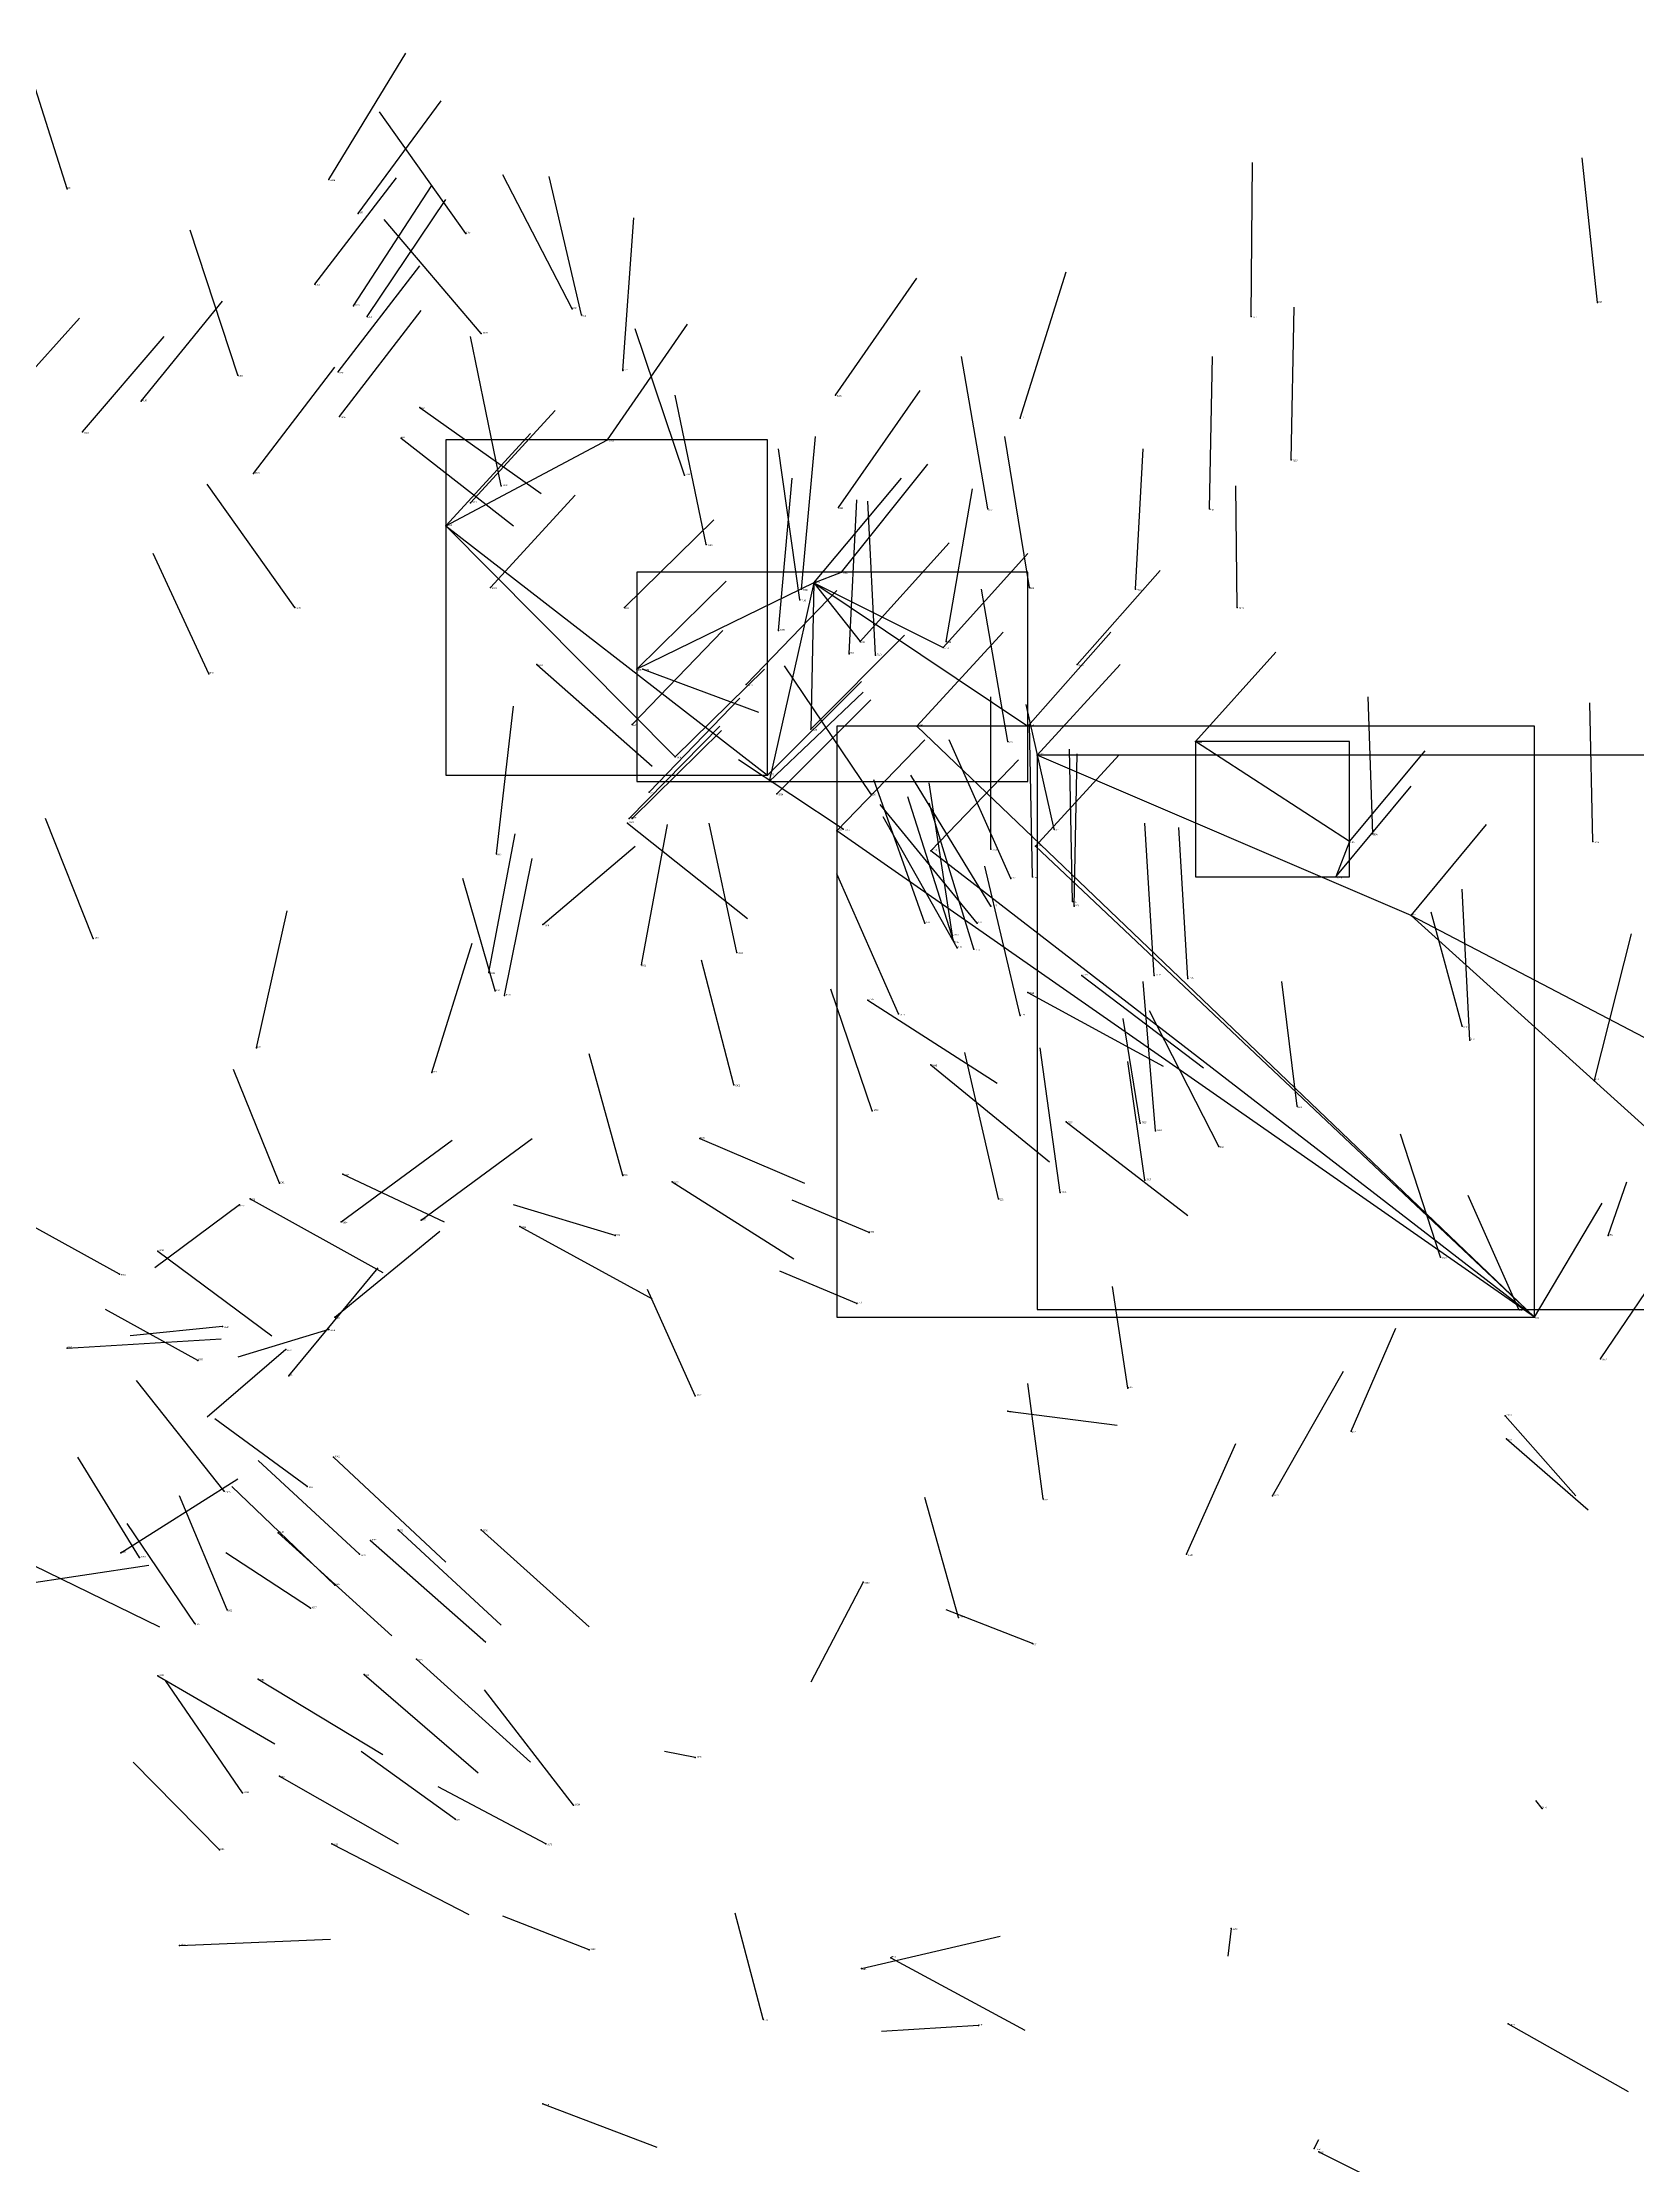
# Model space of a CAD drawing. Extents: x 59.1 to 70.8, y 600.3 to 605.1.
# Drawn here: x 61.652 to 62.688, y 603.708 to 605.087 of the extents above; entities that cross this region are included whole.
import ezdxf

# ---------------------------------------------------------------- set-up
doc = ezdxf.new("R2010")
doc.units = 0
for name, color, linetype in [('Clients', 3, 'CONTINUOUS'), ('Facilities', 3, 'CONTINUOUS'), ('Facilities_lines', 3, 'CONTINUOUS'), ('Min_max_boxes', 1, 'CONTINUOUS'), ('Normals', 1, 'CONTINUOUS'), ('Source_points', 5, 'CONTINUOUS'), ('Text', 3, 'CONTINUOUS')]:
    doc.layers.add(name, color=color, linetype=linetype)

msp = doc.modelspace()

# ---------------------------------------------------------------- linework, layer by layer
at = {"layer": 'Clients', "color": 5}
for p in [(62.019, 604.829, 456.726), (62.171, 604.743, 456.65), (62.183, 604.698, 456.712), (62.237, 604.694, 456.641), (62.038, 604.68, 456.94), (62.151, 604.641, 456.849), (62.22, 604.643, 456.691), (62.292, 604.643, 456.644), (62.063, 604.623, 456.929), (62.298, 604.624, 456.693), (62.401, 604.633, 456.62), (62.123, 604.611, 456.845), (62.124, 604.607, 456.898), (62.168, 604.575, 456.793), (62.229, 604.562, 456.747), (62.297, 604.565, 456.701), (62.492, 604.545, 456.63)]:
    msp.add_point(p, dxfattribs=at)
at = {"layer": 'Facilities', "color": 3}
for p in [(61.838, 604.998, 457.149), (61.668, 604.992, 459.37), (61.857, 604.976, 457.185), (61.927, 604.963, 460.437), (61.829, 604.93, 457.052), (61.854, 604.916, 456.565), (61.996, 604.914, 460.306), (62.662, 604.918, 454.126), (61.863, 604.909, 456.713), (62.002, 604.91, 457.872), (62.437, 604.909, 460.245), (61.937, 604.898, 460.472), (61.779, 604.871, 459.21), (61.844, 604.873, 457.019), (62.029, 604.874, 459.754), (62.167, 604.858, 456.777), (61.716, 604.854, 456.981), (61.845, 604.844, 456.995), (61.897, 604.85, 460.519), (61.678, 604.834, 456.999), (61.885, 604.83, 460.569), (62.287, 604.843, 459.709), (62.463, 604.816, 459.205), (61.789, 604.807, 456.928), (62.069, 604.806, 460.17), (61.95, 604.799, 459.043), (61.93, 604.788, 456.965), (62.169, 604.785, 456.729), (62.266, 604.784, 457.962), (62.41, 604.784, 460.284), (61.914, 604.773, 456.916), (62.083, 604.761, 459.008), (61.943, 604.733, 456.991), (62.153, 604.736, 456.72), (62.293, 604.733, 457.966), (61.816, 604.72, 459.589), (62.03, 604.72, 456.937), (62.144, 604.725, 458.962), (62.145, 604.732, 460.026), (62.362, 604.732, 460.613), (62.428, 604.72, 460.843), (62.13, 604.705, 460.041), (62.239, 604.698, 460.103), (61.973, 604.683, 460.251), (62.042, 604.68, 460.712), (62.176, 604.69, 458.85), (62.193, 604.689, 458.915), (62.324, 604.683, 456.658), (61.76, 604.677, 453.87), (62.109, 604.67, 456.903), (62.035, 604.644, 456.774), (62.279, 604.633, 459.604), (62.046, 604.6, 456.766), (62.129, 604.599, 456.821), (62.19, 604.599, 459.836), (62.033, 604.583, 456.818), (62.035, 604.583, 456.871), (62.032, 604.58, 460.179), (62.172, 604.576, 460.505), (62.309, 604.576, 460.473), (62.501, 604.568, 456.59), (62.516, 604.573, 457.788), (62.659, 604.568, 460.472), (61.947, 604.56, 457.963), (62.268, 604.563, 458.889), (62.281, 604.544, 459.558), (62.295, 604.545, 458.752), (62.321, 604.529, 458.69), (61.977, 604.514, 457.193), (62.225, 604.515, 459.448), (62.259, 604.515, 459.838), (62.268, 604.526, 459.674), (62.322, 604.526, 458.747), (62.541, 604.52, 456.576), (61.685, 604.505, 453.83), (62.243, 604.507, 459.078), (62.244, 604.503, 459.381), (62.246, 604.499, 459.502), (62.041, 604.488, 458.116), (62.103, 604.496, 455.163), (62.257, 604.498, 459.312), (61.942, 604.483, 458.097), (61.946, 604.471, 453.807), (62.327, 604.481, 460.169), (62.374, 604.481, 458.567), (62.396, 604.479, 458.507), (61.952, 604.468, 458.085), (62.188, 604.465, 460.366), (62.292, 604.47, 460.373), (62.208, 604.456, 459.074), (62.287, 604.455, 459.195), (62.574, 604.448, 457.812), (61.791, 604.434, 458.142), (62.579, 604.439, 460.198), (61.905, 604.418, 458.019), (62.229, 604.423, 460.02), (62.101, 604.41, 455.111), (62.66, 604.413, 460.199), (62.191, 604.393, 453.866), (62.467, 604.396, 455.165), (62.079, 604.375, 460.689), (62.317, 604.386, 460.11), (62.365, 604.385, 460.713), (62.375, 604.38, 458.433), (62.416, 604.37, 460.157), (61.847, 604.352, 460.683), (62.029, 604.351, 455.253), (62.061, 604.347, 459.022), (62.368, 604.348, 455.217), (61.787, 604.336, 457.567), (61.806, 604.346, 453.939), (62.273, 604.336, 458.527), (62.313, 604.34, 458.445), (61.78, 604.332, 457.923), (61.846, 604.321, 457.377), (61.898, 604.322, 457.347), (61.962, 604.318, 459.277), (62.024, 604.312, 460.559), (62.189, 604.314, 460.9), (62.669, 604.312, 461.176), (61.727, 604.302, 459.358), (62.56, 604.298, 458.102), (61.702, 604.287, 457.948), (62.181, 604.268, 460.866), (61.769, 604.253, 457.918), (61.838, 604.251, 457.999), (61.842, 604.259, 457.353), (62.611, 604.264, 458.078), (62.621, 604.259, 456.745), (61.668, 604.239, 457.663), (61.81, 604.238, 457.835), (61.753, 604.231, 457.969), (62.664, 604.232, 456.634), (61.812, 604.221, 457.401), (62.357, 604.213, 455.179), (62.076, 604.208, 455.037), (62.279, 604.198, 460.564), (62.502, 604.185, 456.866), (62.602, 604.195, 458.001), (61.841, 604.168, 459.528), (62.603, 604.18, 457.93), (61.77, 604.146, 454.604), (61.824, 604.149, 457.993), (62.302, 604.141, 455.286), (62.451, 604.143, 457.026), (61.805, 604.119, 459.597), (61.865, 604.114, 459.516), (61.883, 604.121, 459.997), (61.937, 604.121, 460.024), (61.703, 604.106, 457.341), (61.715, 604.103, 455.102), (61.858, 604.105, 460.01), (62.395, 604.105, 457.043), (61.842, 604.085, 459.95), (62.185, 604.087, 458.057), (61.751, 604.06, 455.055), (61.772, 604.069, 455.308), (61.826, 604.07, 457.992), (62.247, 604.064, 455.15), (62.295, 604.047, 460.76), (61.895, 604.037, 459.749), (61.727, 604.026, 460.197), (61.792, 604.024, 460.319), (61.861, 604.027, 459.783), (61.806, 603.961, 460.043), (62.076, 603.973, 455.027), (61.782, 603.95, 455.257), (61.997, 603.942, 455.146), (62.626, 603.94, 460.791), (61.92, 603.933, 454.987), (61.767, 603.913, 455.063), (61.84, 603.917, 459.633), (61.979, 603.917, 460.533), (61.741, 603.851, 459.904), (62.424, 603.862, 454.977), (62.007, 603.848, 454.943), (62.203, 603.843, 459.976), (62.184, 603.836, 456.685), (62.12, 603.803, 455.409), (62.26, 603.799, 456.603), (62.604, 603.8, 457.586), (61.977, 603.748, 460.426), (62.478, 603.719, 455.021), (62.481, 603.717, 457.724)]:
    msp.add_point(p, dxfattribs=at)
at = {"layer": 'Facilities_lines', "color": 3}
for p, q in [((61.914, 604.773, 456.916), (62.019, 604.829, 456.726)), ((61.914, 604.773, 456.916), (62.063, 604.623, 456.929)), ((61.914, 604.773, 456.916), (62.123, 604.611, 456.845)), ((62.153, 604.736, 456.72), (62.038, 604.68, 456.94)), ((62.153, 604.736, 456.72), (62.124, 604.607, 456.898)), ((62.153, 604.736, 456.72), (62.151, 604.641, 456.849)), ((62.153, 604.736, 456.72), (62.171, 604.743, 456.65)), ((62.153, 604.736, 456.72), (62.292, 604.643, 456.644)), ((62.153, 604.736, 456.72), (62.237, 604.694, 456.641)), ((62.153, 604.736, 456.72), (62.183, 604.698, 456.712)), ((62.621, 604.259, 456.745), (62.22, 604.643, 456.691)), ((62.541, 604.52, 456.576), (62.298, 604.624, 456.693)), ((62.501, 604.568, 456.59), (62.401, 604.633, 456.62)), ((62.621, 604.259, 456.745), (62.168, 604.575, 456.793)), ((62.501, 604.568, 456.59), (62.492, 604.545, 456.63)), ((62.621, 604.259, 456.745), (62.229, 604.562, 456.747)), ((62.621, 604.259, 456.745), (62.297, 604.565, 456.701)), ((62.541, 604.52, 456.576), (62.824, 604.264, 456.619)), ((62.541, 604.52, 456.576), (62.692, 604.441, 456.568))]:
    msp.add_line(p, q, dxfattribs=at)
at = {"layer": 'Min_max_boxes', "color": 1}
for p, q in [((62.123, 604.829, 456.726), (61.914, 604.829, 456.726)), ((61.914, 604.829, 456.726), (61.914, 604.611, 456.726)), ((62.123, 604.829, 456.929), (61.914, 604.829, 456.929)), ((61.914, 604.829, 456.929), (61.914, 604.611, 456.929)), ((61.914, 604.829, 456.726), (61.914, 604.829, 456.929)), ((62.123, 604.611, 456.726), (62.123, 604.829, 456.726)), ((62.123, 604.611, 456.929), (62.123, 604.829, 456.929)), ((62.123, 604.829, 456.726), (62.123, 604.829, 456.929)), ((62.292, 604.743, 456.641), (62.038, 604.743, 456.641)), ((62.038, 604.743, 456.641), (62.038, 604.607, 456.641)), ((62.292, 604.743, 456.94), (62.038, 604.743, 456.94)), ((62.038, 604.743, 456.94), (62.038, 604.607, 456.94)), ((62.038, 604.743, 456.641), (62.038, 604.743, 456.94)), ((62.292, 604.607, 456.641), (62.292, 604.743, 456.641)), ((62.292, 604.607, 456.94), (62.292, 604.743, 456.94)), ((62.292, 604.743, 456.641), (62.292, 604.743, 456.94)), ((62.621, 604.643, 456.691), (62.168, 604.643, 456.691)), ((62.168, 604.643, 456.691), (62.168, 604.259, 456.691)), ((62.621, 604.643, 456.793), (62.168, 604.643, 456.793)), ((62.168, 604.643, 456.793), (62.168, 604.259, 456.793)), ((62.168, 604.643, 456.691), (62.168, 604.643, 456.793)), ((62.621, 604.259, 456.691), (62.621, 604.643, 456.691)), ((62.621, 604.259, 456.793), (62.621, 604.643, 456.793)), ((62.621, 604.643, 456.691), (62.621, 604.643, 456.793)), ((62.824, 604.624, 456.568), (62.298, 604.624, 456.568)), ((62.298, 604.624, 456.568), (62.298, 604.264, 456.568)), ((62.824, 604.624, 456.693), (62.298, 604.624, 456.693)), ((62.298, 604.624, 456.693), (62.298, 604.264, 456.693)), ((62.298, 604.624, 456.568), (62.298, 604.624, 456.693)), ((62.501, 604.633, 456.59), (62.401, 604.633, 456.59)), ((62.401, 604.633, 456.59), (62.401, 604.545, 456.59)), ((62.501, 604.633, 456.63), (62.401, 604.633, 456.63)), ((62.401, 604.633, 456.63), (62.401, 604.545, 456.63)), ((62.401, 604.633, 456.59), (62.401, 604.633, 456.63)), ((62.501, 604.545, 456.59), (62.501, 604.633, 456.59)), ((62.501, 604.545, 456.63), (62.501, 604.633, 456.63)), ((62.501, 604.633, 456.59), (62.501, 604.633, 456.63)), ((61.914, 604.611, 456.726), (62.123, 604.611, 456.726)), ((61.914, 604.611, 456.929), (62.123, 604.611, 456.929)), ((61.914, 604.611, 456.726), (61.914, 604.611, 456.929)), ((62.123, 604.611, 456.726), (62.123, 604.611, 456.929)), ((62.038, 604.607, 456.641), (62.292, 604.607, 456.641)), ((62.038, 604.607, 456.94), (62.292, 604.607, 456.94)), ((62.038, 604.607, 456.641), (62.038, 604.607, 456.94)), ((62.292, 604.607, 456.641), (62.292, 604.607, 456.94)), ((62.401, 604.545, 456.59), (62.501, 604.545, 456.59)), ((62.401, 604.545, 456.63), (62.501, 604.545, 456.63)), ((62.401, 604.545, 456.59), (62.401, 604.545, 456.63)), ((62.501, 604.545, 456.59), (62.501, 604.545, 456.63)), ((62.168, 604.259, 456.691), (62.621, 604.259, 456.691)), ((62.168, 604.259, 456.793), (62.621, 604.259, 456.793)), ((62.168, 604.259, 456.691), (62.168, 604.259, 456.793)), ((62.298, 604.264, 456.568), (62.824, 604.264, 456.568)), ((62.298, 604.264, 456.693), (62.824, 604.264, 456.693)), ((62.298, 604.264, 456.568), (62.298, 604.264, 456.693)), ((62.621, 604.259, 456.691), (62.621, 604.259, 456.793))]:
    msp.add_line(p, q, dxfattribs=at)
at = {"layer": 'Normals', "color": 1}
for p, q in [((61.668, 604.992, 459.37), (61.638, 605.087, 459.362)), ((61.838, 604.998, 457.149), (61.888, 605.08, 457.178)), ((61.857, 604.976, 457.185), (61.911, 605.049, 457.226)), ((61.927, 604.963, 460.437), (61.871, 605.042, 460.462)), ((62.437, 604.909, 460.245), (62.438, 605.009, 460.248)), ((62.662, 604.918, 454.126), (62.652, 605.012, 454.16)), ((61.829, 604.93, 457.052), (61.882, 604.999, 457.102)), ((61.996, 604.914, 460.306), (61.951, 605.001, 460.327)), ((62.002, 604.91, 457.872), (61.981, 605, 457.91)), ((61.854, 604.916, 456.565), (61.905, 604.994, 456.601)), ((61.863, 604.909, 456.713), (61.914, 604.985, 456.753)), ((61.937, 604.898, 460.472), (61.874, 604.972, 460.493)), ((62.029, 604.874, 459.754), (62.036, 604.973, 459.744)), ((61.779, 604.871, 459.21), (61.748, 604.965, 459.196)), ((61.844, 604.873, 457.019), (61.897, 604.942, 457.069)), ((62.167, 604.858, 456.777), (62.22, 604.934, 456.815)), ((62.287, 604.843, 459.709), (62.317, 604.938, 459.709)), ((61.716, 604.854, 456.981), (61.769, 604.919, 457.035)), ((61.845, 604.844, 456.995), (61.898, 604.913, 457.045)), ((62.463, 604.816, 459.205), (62.465, 604.915, 459.194)), ((61.623, 604.849, 456.987), (61.676, 604.908, 457.047)), ((62.019, 604.829, 456.726), (62.071, 604.904, 456.766)), ((62.069, 604.806, 460.17), (62.037, 604.901, 460.175)), ((61.678, 604.834, 456.999), (61.731, 604.896, 457.057)), ((61.95, 604.799, 459.043), (61.93, 604.896, 459.03)), ((61.789, 604.807, 456.928), (61.842, 604.876, 456.978)), ((62.266, 604.784, 457.962), (62.249, 604.883, 457.962)), ((62.41, 604.784, 460.284), (62.412, 604.883, 460.297)), ((62.083, 604.761, 459.008), (62.063, 604.858, 458.996)), ((62.169, 604.785, 456.729), (62.222, 604.861, 456.767)), ((61.897, 604.85, 460.519), (61.976, 604.794, 460.493)), ((61.93, 604.788, 456.965), (61.985, 604.848, 457.022)), ((61.885, 604.83, 460.569), (61.958, 604.773, 460.53)), ((61.914, 604.773, 456.916), (61.969, 604.833, 456.973)), ((62.145, 604.732, 460.026), (62.154, 604.831, 460.014)), ((62.293, 604.733, 457.966), (62.277, 604.831, 457.955)), ((62.144, 604.725, 458.962), (62.13, 604.823, 458.952)), ((62.362, 604.732, 460.613), (62.367, 604.823, 460.654)), ((62.13, 604.705, 460.041), (62.139, 604.804, 460.029)), ((62.153, 604.736, 456.72), (62.21, 604.804, 456.766)), ((62.171, 604.743, 456.65), (62.227, 604.813, 456.694)), ((61.816, 604.72, 459.589), (61.759, 604.8, 459.609)), ((61.943, 604.733, 456.991), (61.998, 604.793, 457.048)), ((62.176, 604.69, 458.85), (62.181, 604.79, 458.842)), ((62.193, 604.689, 458.915), (62.188, 604.789, 458.909)), ((62.239, 604.698, 460.103), (62.256, 604.797, 460.099)), ((62.428, 604.72, 460.843), (62.427, 604.799, 460.904)), ((62.03, 604.72, 456.937), (62.088, 604.777, 456.995)), ((62.183, 604.698, 456.712), (62.241, 604.762, 456.762)), ((61.76, 604.677, 453.87), (61.724, 604.755, 453.921)), ((62.237, 604.694, 456.641), (62.292, 604.755, 456.697)), ((62.038, 604.68, 456.94), (62.096, 604.737, 456.998)), ((62.324, 604.683, 456.658), (62.378, 604.744, 456.715)), ((62.109, 604.67, 456.903), (62.168, 604.731, 456.956)), ((62.279, 604.633, 459.604), (62.262, 604.732, 459.606)), ((62.035, 604.644, 456.774), (62.094, 604.705, 456.827)), ((62.151, 604.641, 456.849), (62.212, 604.702, 456.9)), ((62.22, 604.643, 456.691), (62.276, 604.704, 456.747)), ((62.292, 604.643, 456.644), (62.346, 604.704, 456.702)), ((61.973, 604.683, 460.251), (62.048, 604.617, 460.244)), ((62.042, 604.68, 460.712), (62.117, 604.652, 460.652)), ((62.063, 604.623, 456.929), (62.121, 604.68, 456.987)), ((62.19, 604.599, 459.836), (62.134, 604.682, 459.84)), ((62.298, 604.624, 456.693), (62.352, 604.683, 456.752)), ((62.401, 604.633, 456.62), (62.453, 604.691, 456.683)), ((62.123, 604.611, 456.845), (62.184, 604.672, 456.896)), ((62.124, 604.607, 456.898), (62.185, 604.665, 456.952)), ((61.947, 604.56, 457.963), (61.958, 604.656, 457.937)), ((62.046, 604.6, 456.766), (62.105, 604.661, 456.819)), ((62.129, 604.599, 456.821), (62.19, 604.66, 456.873)), ((62.268, 604.563, 458.889), (62.268, 604.662, 458.876)), ((62.309, 604.576, 460.473), (62.291, 604.657, 460.529)), ((62.516, 604.573, 457.788), (62.513, 604.662, 457.743)), ((62.659, 604.568, 460.472), (62.657, 604.658, 460.515)), ((62.033, 604.583, 456.818), (62.092, 604.643, 456.872)), ((62.035, 604.583, 456.871), (62.093, 604.64, 456.929)), ((62.295, 604.545, 458.752), (62.293, 604.644, 458.737)), ((62.168, 604.575, 456.793), (62.225, 604.634, 456.85)), ((62.281, 604.544, 459.558), (62.241, 604.634, 459.575)), ((62.297, 604.565, 456.701), (62.351, 604.624, 456.76)), ((62.321, 604.529, 458.69), (62.319, 604.628, 458.678)), ((62.322, 604.526, 458.747), (62.324, 604.625, 458.731)), ((62.501, 604.568, 456.59), (62.55, 604.627, 456.654)), ((62.172, 604.576, 460.505), (62.104, 604.621, 460.563)), ((62.268, 604.526, 459.674), (62.216, 604.611, 459.673)), ((62.229, 604.562, 456.747), (62.286, 604.621, 456.805)), ((62.225, 604.515, 459.448), (62.192, 604.608, 459.464)), ((62.244, 604.503, 459.381), (62.214, 604.597, 459.397)), ((62.243, 604.507, 459.078), (62.228, 604.606, 459.072)), ((62.492, 604.545, 456.63), (62.541, 604.604, 456.694)), ((61.685, 604.505, 453.83), (61.654, 604.583, 453.885)), ((62.259, 604.515, 459.838), (62.196, 604.592, 459.83)), ((62.246, 604.499, 459.502), (62.198, 604.584, 459.525)), ((62.257, 604.498, 459.312), (62.228, 604.593, 459.325)), ((61.942, 604.483, 458.097), (61.959, 604.573, 458.058)), ((62.032, 604.58, 460.179), (62.11, 604.518, 460.182)), ((62.041, 604.488, 458.116), (62.058, 604.579, 458.078)), ((62.103, 604.496, 455.163), (62.085, 604.58, 455.214)), ((62.374, 604.481, 458.567), (62.368, 604.58, 458.552)), ((62.396, 604.479, 458.507), (62.39, 604.577, 458.49)), ((62.541, 604.52, 456.576), (62.59, 604.579, 456.64)), ((61.952, 604.468, 458.085), (61.97, 604.557, 458.043)), ((61.977, 604.514, 457.193), (62.037, 604.565, 457.255)), ((61.946, 604.471, 453.807), (61.925, 604.544, 453.872)), ((62.208, 604.456, 459.074), (62.168, 604.547, 459.064)), ((62.287, 604.455, 459.195), (62.264, 604.552, 459.197)), ((62.579, 604.439, 460.198), (62.574, 604.537, 460.216)), ((61.791, 604.434, 458.142), (61.811, 604.523, 458.101)), ((62.574, 604.448, 457.812), (62.554, 604.522, 457.748)), ((61.905, 604.418, 458.019), (61.931, 604.502, 457.972)), ((62.66, 604.413, 460.199), (62.684, 604.508, 460.221)), ((62.101, 604.41, 455.111), (62.08, 604.491, 455.166)), ((62.191, 604.393, 453.866), (62.164, 604.472, 453.922)), ((62.327, 604.481, 460.169), (62.406, 604.421, 460.182)), ((62.375, 604.38, 458.433), (62.367, 604.477, 458.409)), ((62.467, 604.396, 455.165), (62.457, 604.477, 455.223)), ((62.188, 604.465, 460.366), (62.272, 604.411, 460.364)), ((62.292, 604.47, 460.373), (62.38, 604.422, 460.368)), ((62.416, 604.37, 460.157), (62.371, 604.458, 460.174)), ((62.365, 604.385, 460.713), (62.354, 604.453, 460.786)), ((62.029, 604.351, 455.253), (62.007, 604.43, 455.31)), ((62.273, 604.336, 458.527), (62.251, 604.431, 458.506)), ((62.313, 604.34, 458.445), (62.3, 604.434, 458.414)), ((61.806, 604.346, 453.939), (61.776, 604.42, 453.999)), ((62.229, 604.423, 460.02), (62.306, 604.36, 460.01)), ((62.368, 604.348, 455.217), (62.357, 604.425, 455.28)), ((61.898, 604.322, 457.347), (61.97, 604.375, 457.393)), ((62.079, 604.375, 460.689), (62.147, 604.346, 460.621)), ((62.317, 604.386, 460.11), (62.396, 604.325, 460.104)), ((62.56, 604.298, 458.102), (62.534, 604.378, 458.047)), ((61.846, 604.321, 457.377), (61.918, 604.374, 457.423)), ((61.847, 604.352, 460.683), (61.913, 604.321, 460.615)), ((62.061, 604.347, 459.022), (62.14, 604.297, 459.058)), ((62.669, 604.312, 461.176), (62.681, 604.347, 461.269)), ((61.787, 604.336, 457.567), (61.873, 604.288, 457.549)), ((62.189, 604.314, 460.9), (62.139, 604.335, 460.984)), ((62.611, 604.264, 458.078), (62.578, 604.338, 458.02)), ((62.621, 604.259, 456.745), (62.665, 604.333, 456.797)), ((61.702, 604.287, 457.948), (61.642, 604.32, 458.021)), ((61.78, 604.332, 457.923), (61.725, 604.291, 457.996)), ((62.024, 604.312, 460.559), (61.958, 604.332, 460.632)), ((61.842, 604.259, 457.353), (61.91, 604.315, 457.401)), ((61.962, 604.318, 459.277), (62.048, 604.271, 459.295)), ((61.727, 604.302, 459.358), (61.801, 604.247, 459.318)), ((62.664, 604.232, 456.634), (62.71, 604.3, 456.691)), ((61.812, 604.221, 457.401), (61.87, 604.291, 457.443)), ((62.181, 604.268, 460.866), (62.131, 604.289, 460.95)), ((62.357, 604.213, 455.179), (62.347, 604.279, 455.253)), ((62.076, 604.208, 455.037), (62.045, 604.277, 455.102)), ((61.753, 604.231, 457.969), (61.693, 604.264, 458.042)), ((61.769, 604.253, 457.918), (61.709, 604.247, 457.998)), ((61.838, 604.251, 457.999), (61.779, 604.233, 458.078)), ((62.502, 604.185, 456.866), (62.531, 604.252, 456.935)), ((61.668, 604.239, 457.663), (61.768, 604.245, 457.656)), ((61.81, 604.238, 457.835), (61.759, 604.194, 457.909)), ((62.451, 604.143, 457.026), (62.497, 604.224, 457.062)), ((61.77, 604.146, 454.604), (61.713, 604.218, 454.644)), ((62.302, 604.141, 455.286), (62.292, 604.216, 455.352)), ((62.279, 604.198, 460.564), (62.35, 604.189, 460.494)), ((61.824, 604.149, 457.993), (61.764, 604.193, 458.06)), ((62.602, 604.195, 458.001), (62.648, 604.143, 458.073)), ((61.715, 604.103, 455.102), (61.675, 604.168, 455.166)), ((61.841, 604.168, 459.528), (61.914, 604.1, 459.535)), ((62.395, 604.105, 457.043), (62.427, 604.177, 457.105)), ((62.603, 604.18, 457.93), (62.656, 604.134, 458.002)), ((61.703, 604.106, 457.341), (61.779, 604.154, 457.385)), ((61.858, 604.105, 460.01), (61.792, 604.166, 460.054)), ((61.772, 604.069, 455.308), (61.741, 604.143, 455.368)), ((61.842, 604.085, 459.95), (61.775, 604.149, 459.989)), ((62.247, 604.064, 455.15), (62.225, 604.142, 455.208)), ((61.751, 604.06, 455.055), (61.707, 604.125, 455.116)), ((61.805, 604.119, 459.597), (61.879, 604.052, 459.608)), ((61.865, 604.114, 459.516), (61.94, 604.048, 459.518)), ((61.883, 604.121, 459.997), (61.95, 604.059, 459.955)), ((61.937, 604.121, 460.024), (62.007, 604.058, 459.99)), ((61.826, 604.07, 457.992), (61.771, 604.106, 458.068)), ((61.635, 604.085, 457.71), (61.721, 604.098, 457.758)), ((61.646, 604.098, 460.284), (61.728, 604.058, 460.244)), ((62.185, 604.087, 458.057), (62.151, 604.022, 458.125)), ((62.295, 604.047, 460.76), (62.239, 604.069, 460.84)), ((61.895, 604.037, 459.749), (61.969, 603.97, 459.744)), ((61.727, 604.026, 460.197), (61.803, 603.982, 460.149)), ((61.782, 603.95, 455.257), (61.732, 604.023, 455.304)), ((61.792, 604.024, 460.319), (61.873, 603.975, 460.287)), ((61.861, 604.027, 459.783), (61.935, 603.963, 459.762)), ((61.997, 603.942, 455.146), (61.939, 604.017, 455.178)), ((61.92, 603.933, 454.987), (61.859, 603.977, 455.053)), ((62.076, 603.973, 455.027), (62.056, 603.977, 455.125)), ((61.767, 603.913, 455.063), (61.711, 603.97, 455.123)), ((61.806, 603.961, 460.043), (61.883, 603.917, 459.997)), ((61.979, 603.917, 460.533), (61.909, 603.954, 460.595)), ((62.626, 603.94, 460.791), (62.622, 603.945, 460.891)), ((61.84, 603.917, 459.633), (61.929, 603.871, 459.635)), ((62.007, 603.848, 454.943), (61.951, 603.87, 455.023)), ((62.12, 603.803, 455.409), (62.102, 603.872, 455.479)), ((61.741, 603.851, 459.904), (61.839, 603.855, 459.883)), ((62.184, 603.836, 456.685), (62.274, 603.857, 456.723)), ((62.424, 603.862, 454.977), (62.422, 603.844, 455.075)), ((62.203, 603.843, 459.976), (62.29, 603.796, 459.963)), ((62.26, 603.799, 456.603), (62.197, 603.795, 456.68)), ((62.604, 603.8, 457.586), (62.682, 603.756, 457.629)), ((61.977, 603.748, 460.426), (62.051, 603.72, 460.365)), ((62.478, 603.719, 455.021), (62.481, 603.725, 455.121)), ((62.481, 603.717, 457.724), (62.559, 603.678, 457.773))]:
    msp.add_line(p, q, dxfattribs=at)
at = {"layer": 'Source_points', "color": 5}
for p in [(61.838, 604.998, 457.149), (61.668, 604.992, 459.37), (61.857, 604.976, 457.185), (61.927, 604.963, 460.437), (61.829, 604.93, 457.052), (61.854, 604.916, 456.565), (61.996, 604.914, 460.306), (62.662, 604.918, 454.126), (61.863, 604.909, 456.713), (62.002, 604.91, 457.872), (62.437, 604.909, 460.245), (61.937, 604.898, 460.472), (61.779, 604.871, 459.21), (61.844, 604.873, 457.019), (62.029, 604.874, 459.754), (62.167, 604.858, 456.777), (61.716, 604.854, 456.981), (61.845, 604.844, 456.995), (61.897, 604.85, 460.519), (61.678, 604.834, 456.999), (61.885, 604.83, 460.569), (62.287, 604.843, 459.709), (62.019, 604.829, 456.726), (62.463, 604.816, 459.205), (61.789, 604.807, 456.928), (62.069, 604.806, 460.17), (61.95, 604.799, 459.043), (61.93, 604.788, 456.965), (62.169, 604.785, 456.729), (62.266, 604.784, 457.962), (62.41, 604.784, 460.284), (61.914, 604.773, 456.916), (62.083, 604.761, 459.008), (61.943, 604.733, 456.991), (62.153, 604.736, 456.72), (62.171, 604.743, 456.65), (62.293, 604.733, 457.966), (61.816, 604.72, 459.589), (62.03, 604.72, 456.937), (62.144, 604.725, 458.962), (62.145, 604.732, 460.026), (62.362, 604.732, 460.613), (62.428, 604.72, 460.843), (62.13, 604.705, 460.041), (62.183, 604.698, 456.712), (62.237, 604.694, 456.641), (62.239, 604.698, 460.103), (61.973, 604.683, 460.251), (62.038, 604.68, 456.94), (62.042, 604.68, 460.712), (62.176, 604.69, 458.85), (62.193, 604.689, 458.915), (62.324, 604.683, 456.658), (61.76, 604.677, 453.87), (62.109, 604.67, 456.903), (62.035, 604.644, 456.774), (62.151, 604.641, 456.849), (62.22, 604.643, 456.691), (62.292, 604.643, 456.644), (62.063, 604.623, 456.929), (62.279, 604.633, 459.604), (62.298, 604.624, 456.693), (62.401, 604.633, 456.62), (62.123, 604.611, 456.845), (62.046, 604.6, 456.766), (62.124, 604.607, 456.898), (62.129, 604.599, 456.821), (62.19, 604.599, 459.836), (62.033, 604.583, 456.818), (62.035, 604.583, 456.871), (62.032, 604.58, 460.179), (62.168, 604.575, 456.793), (62.172, 604.576, 460.505), (62.309, 604.576, 460.473), (62.501, 604.568, 456.59), (62.516, 604.573, 457.788), (62.659, 604.568, 460.472), (61.947, 604.56, 457.963), (62.229, 604.562, 456.747), (62.268, 604.563, 458.889), (62.297, 604.565, 456.701), (62.281, 604.544, 459.558), (62.295, 604.545, 458.752), (62.492, 604.545, 456.63), (62.321, 604.529, 458.69), (61.977, 604.514, 457.193), (62.225, 604.515, 459.448), (62.259, 604.515, 459.838), (62.268, 604.526, 459.674), (62.322, 604.526, 458.747), (62.541, 604.52, 456.576), (61.685, 604.505, 453.83), (62.243, 604.507, 459.078), (62.244, 604.503, 459.381), (62.246, 604.499, 459.502), (62.041, 604.488, 458.116), (62.103, 604.496, 455.163), (62.257, 604.498, 459.312), (61.942, 604.483, 458.097), (61.946, 604.471, 453.807), (62.327, 604.481, 460.169), (62.374, 604.481, 458.567), (62.396, 604.479, 458.507), (61.952, 604.468, 458.085), (62.188, 604.465, 460.366), (62.292, 604.47, 460.373), (62.208, 604.456, 459.074), (62.287, 604.455, 459.195), (62.574, 604.448, 457.812), (61.791, 604.434, 458.142), (62.579, 604.439, 460.198), (61.905, 604.418, 458.019), (62.229, 604.423, 460.02), (62.101, 604.41, 455.111), (62.66, 604.413, 460.199), (62.191, 604.393, 453.866), (62.467, 604.396, 455.165), (62.079, 604.375, 460.689), (62.317, 604.386, 460.11), (62.365, 604.385, 460.713), (62.375, 604.38, 458.433), (62.416, 604.37, 460.157), (61.847, 604.352, 460.683), (62.029, 604.351, 455.253), (62.061, 604.347, 459.022), (62.368, 604.348, 455.217), (61.787, 604.336, 457.567), (61.806, 604.346, 453.939), (62.273, 604.336, 458.527), (62.313, 604.34, 458.445), (61.78, 604.332, 457.923), (61.846, 604.321, 457.377), (61.898, 604.322, 457.347), (61.962, 604.318, 459.277), (62.024, 604.312, 460.559), (62.189, 604.314, 460.9), (62.669, 604.312, 461.176), (61.727, 604.302, 459.358), (62.56, 604.298, 458.102), (61.702, 604.287, 457.948), (62.181, 604.268, 460.866), (61.769, 604.253, 457.918), (61.838, 604.251, 457.999), (61.842, 604.259, 457.353), (62.611, 604.264, 458.078), (62.621, 604.259, 456.745), (61.668, 604.239, 457.663), (61.81, 604.238, 457.835), (61.753, 604.231, 457.969), (62.664, 604.232, 456.634), (61.812, 604.221, 457.401), (62.357, 604.213, 455.179), (62.076, 604.208, 455.037), (62.279, 604.198, 460.564), (62.502, 604.185, 456.866), (62.602, 604.195, 458.001), (61.841, 604.168, 459.528), (62.603, 604.18, 457.93), (61.77, 604.146, 454.604), (61.824, 604.149, 457.993), (62.302, 604.141, 455.286), (62.451, 604.143, 457.026), (61.805, 604.119, 459.597), (61.865, 604.114, 459.516), (61.883, 604.121, 459.997), (61.937, 604.121, 460.024), (61.703, 604.106, 457.341), (61.715, 604.103, 455.102), (61.858, 604.105, 460.01), (62.395, 604.105, 457.043), (61.842, 604.085, 459.95), (62.185, 604.087, 458.057), (61.751, 604.06, 455.055), (61.772, 604.069, 455.308), (61.826, 604.07, 457.992), (62.247, 604.064, 455.15), (62.295, 604.047, 460.76), (61.895, 604.037, 459.749), (61.727, 604.026, 460.197), (61.792, 604.024, 460.319), (61.861, 604.027, 459.783), (61.806, 603.961, 460.043), (62.076, 603.973, 455.027), (61.782, 603.95, 455.257), (61.997, 603.942, 455.146), (62.626, 603.94, 460.791), (61.92, 603.933, 454.987), (61.767, 603.913, 455.063), (61.84, 603.917, 459.633), (61.979, 603.917, 460.533), (61.741, 603.851, 459.904), (62.424, 603.862, 454.977), (62.007, 603.848, 454.943), (62.203, 603.843, 459.976), (62.184, 603.836, 456.685), (62.12, 603.803, 455.409), (62.26, 603.799, 456.603), (62.604, 603.8, 457.586), (61.977, 603.748, 460.426), (62.478, 603.719, 455.021), (62.481, 603.717, 457.724)]:
    msp.add_point(p, dxfattribs=at)

# ---------------------------------------------------------------- texts
at = {"layer": 'Text', "color": 3}
for s, p in [('6906', (61.839, 604.997, 457.149)), ('6961', (61.668, 604.992, 459.37)), ('6905', (61.857, 604.976, 457.185)), ('6966', (61.927, 604.963, 460.437)), ('6903', (61.829, 604.929, 457.052)), ('6915', (61.855, 604.916, 456.565)), ('6968', (61.996, 604.914, 460.306)), ('6766', (62.662, 604.918, 454.126)), ('6922', (61.863, 604.908, 456.713)), ('6964', (61.938, 604.898, 460.472)), ('6871', (62.002, 604.909, 457.872)), ('7014', (62.438, 604.908, 460.245)), ('7000', (61.779, 604.87, 459.21)), ('6904', (61.845, 604.872, 457.019)), ('6975', (62.029, 604.874, 459.754)), ('6484', (62.168, 604.857, 456.777)), ('6869', (61.717, 604.854, 456.981)), ('6916', (61.846, 604.843, 456.995)), ('6962', (61.897, 604.849, 460.519)), ('7171', (62.287, 604.843, 459.709)), ('6872', (61.679, 604.833, 456.999)), ('6965', (61.885, 604.83, 460.569)), ('6901', (62.02, 604.828, 456.726)), ('7163', (62.464, 604.815, 459.205)), ('6920', (61.79, 604.807, 456.928)), ('7044', (62.07, 604.806, 460.17)), ('6911', (61.931, 604.788, 456.965)), ('6999', (61.951, 604.799, 459.043)), ('6480', (62.169, 604.784, 456.729)), ('6558', (62.266, 604.783, 457.962)), ('7039', (62.41, 604.783, 460.284)), ('6910', (61.915, 604.773, 456.916)), ('7180', (62.084, 604.76, 459.008)), ('6923', (61.944, 604.732, 456.991)), ('6474', (62.154, 604.736, 456.72)), ('6460', (62.172, 604.742, 456.65)), ('6539', (62.293, 604.732, 457.966)), ('6972', (61.817, 604.719, 459.589)), ('6900', (62.03, 604.719, 456.937)), ('7193', (62.145, 604.724, 458.962)), ('7042', (62.146, 604.731, 460.026)), ('7021', (62.363, 604.731, 460.613)), ('7024', (62.429, 604.719, 460.843)), ('7038', (62.131, 604.705, 460.041)), ('6498', (62.183, 604.697, 456.712)), ('6471', (62.238, 604.693, 456.641)), ('7041', (62.239, 604.697, 460.103)), ('6948', (61.76, 604.677, 453.87)), ('6969', (61.974, 604.682, 460.251)), ('6896', (62.038, 604.679, 456.94)), ('6994', (62.043, 604.679, 460.712)), ('7206', (62.176, 604.69, 458.85)), ('7220', (62.194, 604.689, 458.915)), ('6468', (62.325, 604.682, 456.658)), ('6510', (62.11, 604.669, 456.903)), ('6899', (62.035, 604.643, 456.774)), ('6489', (62.152, 604.64, 456.849)), ('6462', (62.221, 604.643, 456.691)), ('6469', (62.293, 604.643, 456.644)), ('6490', (62.064, 604.622, 456.929)), ('7175', (62.279, 604.632, 459.604)), ('6477', (62.299, 604.624, 456.693)), ('6464', (62.402, 604.632, 456.62)), ('6476', (62.124, 604.611, 456.845)), ('6472', (62.047, 604.599, 456.766)), ('6483', (62.125, 604.606, 456.898)), ('6504', (62.13, 604.598, 456.821)), ('7155', (62.19, 604.598, 459.836)), ('6897', (62.034, 604.583, 456.818)), ('6898', (62.035, 604.583, 456.871)), ('7001', (62.033, 604.58, 460.179)), ('6481', (62.168, 604.575, 456.793)), ('7023', (62.173, 604.575, 460.505)), ('7034', (62.309, 604.575, 460.473)), ('6486', (62.501, 604.567, 456.59)), ('6556', (62.516, 604.572, 457.788)), ('7036', (62.66, 604.567, 460.472)), ('6902', (61.947, 604.559, 457.963)), ('6475', (62.23, 604.562, 456.747)), ('7205', (62.269, 604.562, 458.889)), ('6465', (62.298, 604.565, 456.701)), ('7152', (62.281, 604.544, 459.558)), ('7199', (62.295, 604.544, 458.752)), ('6466', (62.493, 604.544, 456.63)), ('7173', (62.269, 604.526, 459.674)), ('7217', (62.321, 604.528, 458.69)), ('7203', (62.322, 604.526, 458.747)), ('6908', (61.978, 604.513, 457.193)), ('7169', (62.225, 604.515, 459.448)), ('7172', (62.259, 604.515, 459.838)), ('6478', (62.541, 604.52, 456.576)), ('6951', (61.686, 604.505, 453.83)), ('7105', (62.244, 604.507, 459.078)), ('7139', (62.244, 604.502, 459.381)), ('7138', (62.246, 604.499, 459.502)), ('6891', (62.041, 604.487, 458.116)), ('6802', (62.104, 604.495, 455.163)), ('7179', (62.258, 604.497, 459.312)), ('6933', (61.943, 604.482, 458.097)), ('6953', (61.946, 604.471, 453.807)), ('7025', (62.328, 604.481, 460.169)), ('7219', (62.375, 604.481, 458.567)), ('7195', (62.397, 604.479, 458.507)), ('6935', (61.953, 604.468, 458.085)), ('7040', (62.189, 604.465, 460.366)), ('7043', (62.293, 604.469, 460.373)), ('7181', (62.209, 604.455, 459.074)), ('7174', (62.287, 604.455, 459.195)), ('6555', (62.575, 604.447, 457.812)), ('6928', (61.791, 604.434, 458.142)), ('7132', (62.579, 604.439, 460.198)), ('6931', (61.905, 604.418, 458.019)), ('7045', (62.23, 604.422, 460.02)), ('6803', (62.102, 604.409, 455.111)), ('7033', (62.66, 604.413, 460.199)), ('6756', (62.192, 604.393, 453.866)), ('6809', (62.467, 604.395, 455.165)), ('7028', (62.079, 604.375, 460.689)), ('7037', (62.318, 604.385, 460.11)), ('7027', (62.366, 604.385, 460.713)), ('6563', (62.376, 604.38, 458.433)), ('7003', (62.416, 604.369, 460.157)), ('6942', (61.806, 604.346, 453.939)), ('6967', (61.848, 604.351, 460.683)), ('6865', (62.029, 604.351, 455.253)), ('7177', (62.062, 604.346, 459.022)), ('6815', (62.369, 604.348, 455.217)), ('6879', (61.787, 604.335, 457.567)), ('7222', (62.273, 604.335, 458.527)), ('6561', (62.314, 604.34, 458.445)), ('6876', (61.78, 604.331, 457.923)), ('6884', (61.847, 604.32, 457.377)), ('6907', (61.898, 604.322, 457.347)), ('6986', (61.963, 604.317, 459.277)), ('7002', (62.024, 604.312, 460.559)), ('7030', (62.189, 604.314, 460.9)), ('7254', (62.669, 604.312, 461.176)), ('6988', (61.728, 604.302, 459.358)), ('6562', (62.561, 604.297, 458.102)), ('6892', (61.703, 604.286, 457.948)), ('7013', (62.181, 604.268, 460.866)), ('6564', (62.611, 604.263, 458.078)), ('6880', (61.77, 604.252, 457.918)), ('6889', (61.839, 604.25, 457.999)), ('6888', (61.842, 604.258, 457.353)), ('6844', (62.621, 604.258, 456.745)), ('6954', (61.668, 604.239, 457.663)), ('6874', (61.811, 604.237, 457.835)), ('6875', (61.753, 604.231, 457.969)), ('6842', (62.665, 604.231, 456.634)), ('6917', (61.812, 604.221, 457.401)), ('6823', (62.077, 604.208, 455.037)), ('6805', (62.357, 604.213, 455.179)), ('7029', (62.279, 604.197, 460.564)), ('6533', (62.603, 604.195, 458.001)), ('6848', (62.502, 604.184, 456.866)), ('6992', (61.842, 604.168, 459.528)), ('6531', (62.604, 604.179, 457.93)), ('6855', (61.771, 604.145, 454.604)), ('6882', (61.825, 604.148, 457.993)), ('6806', (62.302, 604.14, 455.286)), ('6529', (62.452, 604.143, 457.026)), ('6991', (61.806, 604.119, 459.597)), ('6984', (61.866, 604.114, 459.516)), ('6973', (61.883, 604.12, 459.997)), ('6963', (61.938, 604.12, 460.024)), ('6886', (61.703, 604.106, 457.341)), ('6863', (61.716, 604.103, 455.102)), ('6970', (61.859, 604.104, 460.01)), ('6548', (62.396, 604.104, 457.043)), ('6995', (61.842, 604.085, 459.95)), ('6560', (62.186, 604.086, 458.057)), ('6877', (61.827, 604.07, 457.992)), ('6860', (61.751, 604.059, 455.055)), ('6862', (61.772, 604.068, 455.308)), ('6804', (62.248, 604.064, 455.15)), ('7031', (62.295, 604.046, 460.76)), ('6971', (61.896, 604.036, 459.749)), ('6983', (61.728, 604.026, 460.197)), ('6982', (61.793, 604.023, 460.319)), ('6993', (61.861, 604.026, 459.783)), ('6960', (61.806, 603.96, 460.043)), ('6670', (62.077, 603.973, 455.027)), ('6932', (61.783, 603.95, 455.257)), ('6934', (61.998, 603.942, 455.146)), ('7116', (62.626, 603.94, 460.791)), ('6929', (61.92, 603.932, 454.987)), ('6930', (61.767, 603.913, 455.063)), ('6958', (61.841, 603.916, 459.633)), ('6976', (61.98, 603.916, 460.533)), ('8685', (61.742, 603.851, 459.904)), ('3473', (62.425, 603.861, 454.977)), ('3312', (62.008, 603.848, 454.943)), ('8574', (62.203, 603.843, 459.976)), ('3603', (62.184, 603.835, 456.685)), ('3486', (62.12, 603.802, 455.409)), ('3607', (62.26, 603.799, 456.603)), ('3664', (62.605, 603.799, 457.586)), ('8679', (61.978, 603.747, 460.426)), ('3496', (62.479, 603.718, 455.021)), ('3667', (62.481, 603.716, 457.724))]:
    msp.add_text(s, height=0.001, dxfattribs=at).set_placement(p)

doc.saveas('drawing.dxf')
